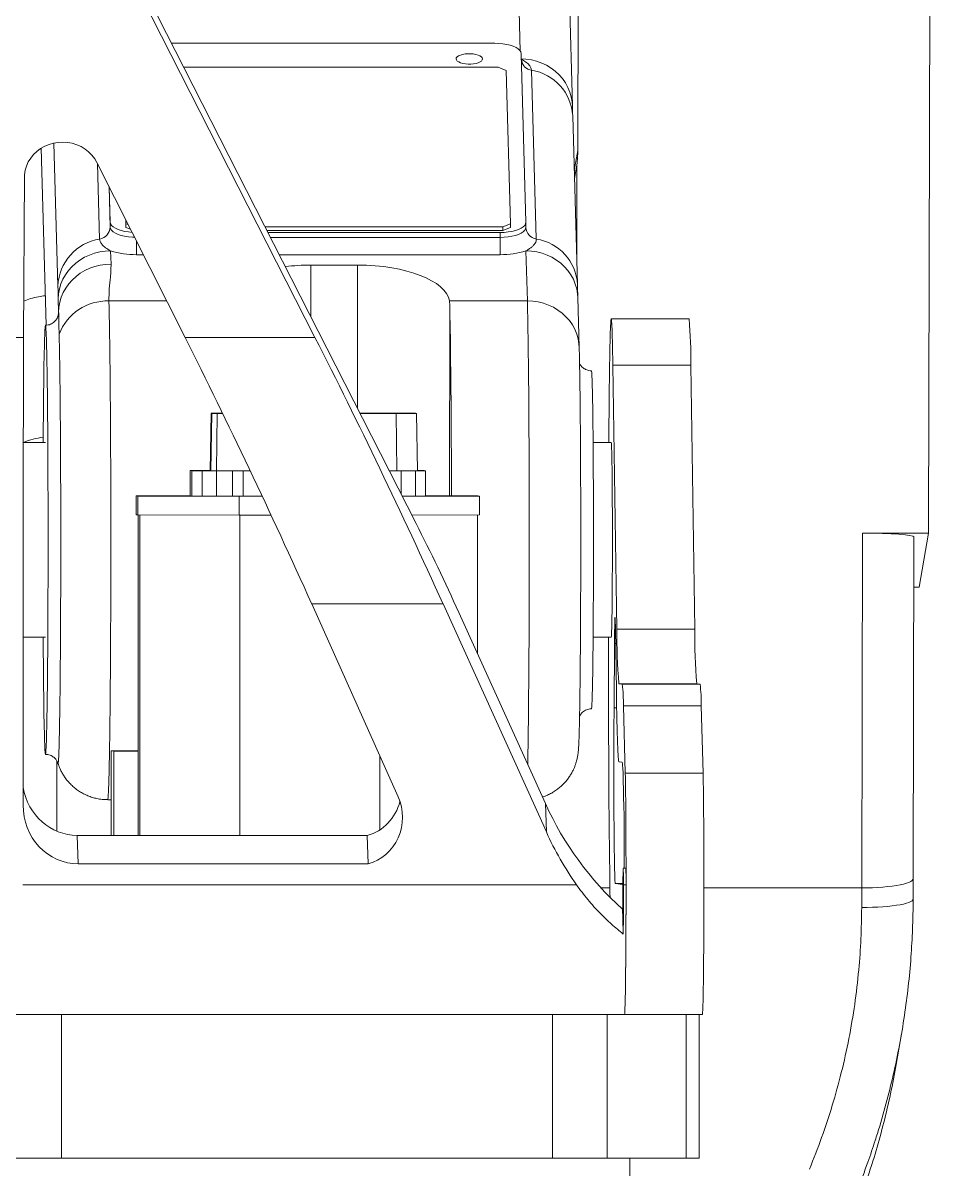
# Model space of a CAD drawing. Header units: millimetres. Extents: x 419 to 13500, y 498 to 10404.
# Drawn here: x 9243.8 to 9593, y 6836.5 to 7277.5 of the extents above; entities that cross this region are included whole.
import ezdxf

# ---------------------------------------------------------------- set-up
doc = ezdxf.new("R2010")
doc.units = ezdxf.units.MM
doc.header["$LTSCALE"] = 50

msp = doc.modelspace()

# ---------------------------------------------------------------- linework, layer by layer
at = {"color": 8, "linetype": 'Continuous', "lineweight": 15}
for p, q in [((9435.27, 7266.71), (9424.91, 7633.21)), ((9250.89, 7229.32), (9252.81, 7161.22)), ((9257.31, 7176.33), (9255.76, 7231.21)), ((9457.37, 7228.4), (9456.04, 7220.74)), ((9272.55, 7223.38), (9273.37, 7194.38)), ((9276.99, 7214.56), (9277.43, 7198.96)), ((9339.09, 7195.02), (9427.53, 7195.02)), ((9290.2, 7188.35), (9287.57, 7188.35)), ((9427.56, 7188.35), (9342.49, 7188.35)), ((9354.69, 7164.39), (9354.7, 7184.35)), ((9372.63, 7129.17), (9372.67, 7184.35)), ((9299.15, 7170.58), (9276.94, 7170.58)), ((9389.39, 7105.18), (9389.39, 7096.27)), ((9471.97, 7038.79), (9471.53, 7038.79)), ((9472.37, 7014.01), (9471.35, 7014.01)), ((9256.93, 6993.51), (9256.87, 6966.54)), ((9474.77, 6946.45), (9471.82, 6946.45)), ((9469.76, 6944.72), (9466.34, 6944.72)), ((9566.67, 6944.72), (9505.94, 6944.72)), ((9447.68, 6840.74), (9447.68, 6895.99)), ((9468.67, 6840.75), (9468.67, 6895.99)), ((9499.15, 6840.75), (9499.15, 6895.99))]:
    msp.add_line(p, q, dxfattribs=at)
at = {"color": 7, "linetype": 'Continuous', "lineweight": 15}
for p, q in [((9455.31, 7245.8), (9444.88, 7615.33)), ((9395.18, 7084.89), (9247.68, 7374.49)), ((9253.49, 7358.27), (9356.24, 7156.53)), ((9457.6, 7335.86), (9457.37, 7228.4)), ((9592.43, 7081.19), (9592.99, 7335.86)), ((9425.48, 7269.68), (9301.06, 7269.68)), ((9437.43, 7200.82), (9435.59, 7265.75)), ((9426.79, 7260.46), (9305.76, 7260.46)), ((9429.82, 7259.28), (9426.79, 7260.46)), ((9431.49, 7200.26), (9429.82, 7259.28)), ((9441.43, 7194.39), (9439.6, 7259.31)), ((9457.28, 7176.9), (9455.44, 7241.82)), ((9250.88, 7229.32), (9252.8, 7161.22)), ((9306.23, 7156.53), (9272.34, 7223.8)), ((9244.39, 7219.13), (9244.11, 7156.53)), ((9457.06, 7222.95), (9456.13, 7217.55)), ((9456.99, 7187.19), (9457.06, 7222.95)), ((9277.06, 7214.43), (9277.44, 7200.82)), ((9283.41, 7201.82), (9283.5, 7198.86)), ((9283.46, 7201.72), (9283.5, 7200.26)), ((9277.44, 7200.82), (9277.43, 7198.96)), ((9283.5, 7200.26), (9284.37, 7199.92)), ((9283.5, 7200.26), (9283.5, 7198.86)), ((9283.5, 7198.86), (9285.25, 7198.18)), ((9337.02, 7199.08), (9428.53, 7199.08)), ((9337.74, 7197.68), (9428.52, 7197.68)), ((9428.53, 7199.08), (9428.52, 7197.68)), ((9428.52, 7197.68), (9431.48, 7198.86)), ((9428.53, 7199.08), (9431.49, 7200.26)), ((9431.49, 7200.26), (9431.48, 7198.86)), ((9437.42, 7198.9), (9437.43, 7200.77)), ((9437.42, 7198.9), (9437.42, 7198.96)), ((9338.14, 7196.89), (9427.54, 7196.89)), ((9427.54, 7196.89), (9427.53, 7195.02)), ((9277.6, 7189.82), (9277.74, 7184.71)), ((9437.98, 7170.58), (9437.44, 7189.82)), ((9372.67, 7184.35), (9354.7, 7184.35)), ((9257.58, 7166.26), (9257.44, 7171.37)), ((9408.11, 7168.76), (9408.05, 7170.58)), ((9437.98, 7170.58), (9408.05, 7170.58)), ((9457.94, 7152.7), (9457.4, 7171.94)), ((9408.07, 7095.6), (9408.11, 7168.76)), ((9500.24, 7163.65), (9470.27, 7163.65)), ((9244.11, 7156.53), (9241.01, 7156.53)), ((9356.24, 7156.53), (9306.23, 7156.53)), ((9470.9, 7145.79), (9472.48, 7044.27)), ((9500.87, 7145.79), (9470.9, 7145.79)), ((9500.87, 7145.79), (9502.45, 7044.27)), ((9316.27, 7127.31), (9315.88, 7105.24)), ((9316.27, 7127.31), (9315.88, 7105.24)), ((9316.57, 7127.27), (9316.19, 7105.21)), ((9316.27, 7127.31), (9316.57, 7127.27)), ((9320.69, 7127.32), (9318.15, 7127.32)), ((9318.57, 7127.26), (9318.3, 7105.2)), ((9318.57, 7127.26), (9320.72, 7127.26)), ((9387.09, 7127.32), (9373.56, 7127.34)), ((9373.61, 7127.24), (9387.54, 7127.26)), ((9394.91, 7127.32), (9387.09, 7127.32)), ((9387.54, 7127.26), (9395.37, 7127.26)), ((9387.54, 7127.26), (9387.71, 7105.19)), ((9395.37, 7127.26), (9394.91, 7127.32)), ((9395.37, 7127.26), (9395.76, 7105.2)), ((9252.52, 7116.13), (9243.97, 7116.13)), ((9470.27, 7116.13), (9463.29, 7116.13)), ((9308.23, 7105.26), (9308.84, 7105.19)), ((9308.23, 7105.26), (9308.23, 7095.58)), ((9308.84, 7105.19), (9308.84, 7095.5)), ((9315.88, 7105.27), (9312.18, 7105.27)), ((9312.89, 7105.18), (9318.39, 7105.18)), ((9312.89, 7105.18), (9312.89, 7095.5)), ((9315.88, 7105.24), (9316.19, 7105.21)), ((9318.3, 7105.2), (9331.34, 7105.18)), ((9318.39, 7105.18), (9318.39, 7095.5)), ((9324.44, 7105.17), (9324.53, 7105.16)), ((9324.44, 7105.17), (9324.44, 7095.49)), ((9324.53, 7105.16), (9324.53, 7095.48)), ((9328.58, 7105.15), (9331.35, 7105.15)), ((9328.58, 7105.15), (9328.58, 7095.47)), ((9384.84, 7105.19), (9387.71, 7105.19)), ((9387.71, 7105.19), (9395.76, 7105.2)), ((9389.39, 7105.18), (9394.89, 7105.18)), ((9394.89, 7105.18), (9394.89, 7095.5)), ((9398.84, 7105.19), (9398.22, 7105.26)), ((9398.84, 7105.19), (9398.84, 7095.5)), ((9308.23, 7095.62), (9287.43, 7095.59)), ((9287.43, 7095.59), (9288.09, 7095.5)), ((9287.43, 7095.59), (9287.43, 7088.28)), ((9308.23, 7095.58), (9308.84, 7095.5)), ((9418.95, 7095.59), (9398.84, 7095.62)), ((9419.61, 7095.5), (9418.95, 7095.59)), ((9288.09, 7095.5), (9327.08, 7095.44)), ((9288.09, 7095.5), (9288.09, 7088.2)), ((9312.89, 7095.5), (9318.39, 7095.5)), ((9324.44, 7095.49), (9324.53, 7095.48)), ((9327.08, 7095.44), (9335.94, 7095.44)), ((9327.08, 7095.44), (9327.08, 7088.14)), ((9328.58, 7095.47), (9335.92, 7095.47)), ((9389.78, 7095.5), (9394.89, 7095.5)), ((9389.8, 7095.45), (9419.61, 7095.5)), ((9419.61, 7095.5), (9419.61, 7088.2)), ((9287.43, 7088.28), (9288.09, 7088.2)), ((9288.09, 7088.2), (9327.08, 7088.14)), ((9288.2, 7088.2), (9288.2, 6964.94)), ((9288.85, 7088.2), (9288.85, 6964.94)), ((9327.08, 7088.14), (9339.35, 7088.14)), ((9327.38, 7088.14), (9327.38, 6964.94)), ((9393.52, 7088.16), (9419.61, 7088.2)), ((9418.84, 7088.2), (9418.84, 7034.75)), ((9566.67, 6944.72), (9566.97, 7081.19)), ((9566.97, 7081.19), (9592.43, 7081.19)), ((9586.5, 6948.25), (9586.79, 7079.77)), ((9592.43, 7081.19), (9588.83, 7060.4)), ((9588.83, 7060.4), (9586.74, 7060.4)), ((9243.89, 7053.95), (9243.84, 7053.95)), ((9243.89, 7053.95), (9243.89, 6976.54)), ((9405.53, 7053.95), (9354.98, 7053.95)), ((9388.24, 6979.8), (9354.98, 7053.95)), ((9405.53, 7053.95), (9445.3, 6966.23)), ((9444.93, 6977.2), (9411.61, 7050.7)), ((9471.88, 7044.57), (9472.26, 7020.57)), ((9502.45, 7044.27), (9472.48, 7044.27)), ((9243.89, 7041.16), (9252.52, 7041.16)), ((9463.29, 7041.16), (9470.27, 7041.16)), ((9469.24, 7024.67), (9469.24, 7041.16)), ((9471.35, 7014.01), (9471.53, 7038.79)), ((9473.22, 7023.27), (9474.49, 7023.1)), ((9503.19, 7023.27), (9473.22, 7023.27)), ((9504.46, 7023.1), (9474.49, 7023.1)), ((9503.19, 7023.27), (9504.46, 7023.1)), ((9474.97, 7014.81), (9475.68, 6988.89)), ((9504.94, 7014.81), (9474.97, 7014.81)), ((9504.94, 7014.81), (9505.65, 6988.89)), ((9277.77, 6997.49), (9277.76, 6964.94)), ((9277.77, 6997.49), (9278.83, 6997.35)), ((9288.2, 6997.49), (9277.77, 6997.49)), ((9278.83, 6997.35), (9278.83, 6964.94)), ((9278.83, 6997.35), (9288.2, 6997.35)), ((9381.23, 6995.44), (9381.23, 6967.07)), ((9473.22, 6993.27), (9474.49, 6993.1)), ((9474.83, 6987.3), (9475.17, 6974.78)), ((9505.65, 6988.89), (9475.68, 6988.89)), ((9276.46, 6978.65), (9277.76, 6978.65)), ((9444.93, 6977.2), (9445.3, 6966.23)), ((9264.73, 6964.94), (9265.1, 6953.97)), ((9376.37, 6964.94), (9264.73, 6964.94)), ((9376.37, 6964.94), (9376.73, 6953.97)), ((9265.1, 6953.97), (9376.73, 6953.97)), ((9475.88, 6952.25), (9474.86, 6952.25)), ((9456.91, 6945.91), (9243.83, 6945.91)), ((9474.77, 6946.07), (9471.82, 6946.45)), ((9475.97, 6945.91), (9474.96, 6945.91)), ((9474.71, 6932.99), (9474.59, 6936.56)), ((9474.71, 6932.99), (9474.91, 6926.96)), ((9475.37, 6895.99), (9192.94, 6895.99)), ((9258.63, 6840.74), (9258.63, 6895.99)), ((9475.37, 6895.99), (9505.34, 6895.99)), ((9504.09, 6840.76), (9504.09, 6895.99)), ((9579.93, 6876.74), (9581.98, 6888.57)), ((9499.15, 6840.75), (9468.67, 6840.75)), ((9477.39, 6782.97), (9477.39, 6840.75))]:
    msp.add_line(p, q, dxfattribs=at)
at = {"color": 7, "linetype": 'Continuous', "lineweight": 15, "flags": 128}
for points in [[(9435.59, 7265.75), (9435.45, 7266.36), (9435.07, 7266.96), (9434.45, 7267.53), (9433.62, 7268.06), (9432.59, 7268.53), (9431.38, 7268.93), (9430.04, 7269.25), (9428.58, 7269.49), (9427.05, 7269.63), (9425.48, 7269.68)], [(9410.56, 7263.68), (9410.68, 7263.27), (9411.02, 7262.87), (9411.56, 7262.5), (9412.28, 7262.19), (9413.15, 7261.94), (9414.13, 7261.77), (9415.18, 7261.69), (9416.24, 7261.69), (9417.28, 7261.77), (9418.25, 7261.94), (9419.11, 7262.19), (9419.81, 7262.5), (9420.34, 7262.87), (9420.65, 7263.27), (9420.75, 7263.68), (9420.63, 7264.1), (9420.29, 7264.5), (9419.75, 7264.86), (9419.02, 7265.17), (9418.16, 7265.42), (9417.18, 7265.59), (9416.13, 7265.68), (9415.07, 7265.68), (9414.02, 7265.59), (9413.06, 7265.42), (9412.2, 7265.17), (9411.5, 7264.86), (9410.97, 7264.5), (9410.65, 7264.1), (9410.56, 7263.68)], [(9272.34, 7223.8), (9271.46, 7225.29), (9270.39, 7226.68), (9269.14, 7227.92), (9267.74, 7229.01), (9266.21, 7229.93), (9264.57, 7230.67), (9262.84, 7231.21), (9261.05, 7231.54), (9259.24, 7231.66), (9257.42, 7231.57), (9255.62, 7231.27), (9253.88, 7230.77), (9252.21, 7230.06), (9250.65, 7229.17), (9249.22, 7228.1), (9247.94, 7226.88), (9246.83, 7225.52), (9245.91, 7224.04), (9245.19, 7222.46), (9244.68, 7220.82), (9244.39, 7219.13)], [(9277.44, 7200.82), (9277.58, 7200.21), (9277.96, 7199.61), (9278.58, 7199.04), (9279.42, 7198.51), (9280.45, 7198.04), (9281.65, 7197.64), (9283, 7197.32), (9284.46, 7197.08), (9285.87, 7196.95)], [(9427.54, 7196.89), (9429.1, 7196.94), (9430.62, 7197.08), (9432.07, 7197.32), (9433.4, 7197.64), (9434.58, 7198.04), (9435.58, 7198.51), (9436.39, 7199.04), (9436.97, 7199.61), (9437.32, 7200.21), (9437.43, 7200.82)], [(9257.44, 7171.37), (9257.56, 7173.3), (9257.9, 7175.21), (9258.45, 7177.08), (9259.21, 7178.88), (9260.17, 7180.6), (9261.33, 7182.22), (9262.66, 7183.72), (9264.15, 7185.08), (9265.79, 7186.3), (9267.55, 7187.35), (9269.43, 7188.23), (9271.39, 7188.92), (9273.42, 7189.42), (9275.5, 7189.72), (9277.6, 7189.82)], [(9257.58, 7166.26), (9257.7, 7168.19), (9258.04, 7170.1), (9258.59, 7171.96), (9259.36, 7173.76), (9260.32, 7175.49), (9261.47, 7177.1), (9262.8, 7178.61), (9264.29, 7179.97), (9265.93, 7181.19), (9267.7, 7182.24), (9269.57, 7183.11), (9271.54, 7183.81), (9273.57, 7184.31), (9275.65, 7184.61), (9277.74, 7184.71)], [(9408.78, 7095.6), (9408.78, 7098.38), (9408.76, 7102.89), (9408.75, 7107.34), (9408.73, 7111.73), (9408.71, 7116.05), (9408.69, 7120.29), (9408.67, 7124.45), (9408.64, 7128.5), (9408.61, 7132.45), (9408.58, 7136.28), (9408.55, 7139.99), (9408.51, 7143.58), (9408.47, 7147.02), (9408.43, 7150.31), (9408.39, 7153.46), (9408.35, 7156.44), (9408.31, 7159.26), (9408.26, 7161.9), (9408.21, 7164.37), (9408.16, 7166.66), (9408.11, 7168.76)], [(9469.35, 7116.13), (9469.35, 7116.19), (9469.37, 7120.01), (9469.4, 7123.72), (9469.43, 7127.31), (9469.46, 7130.77), (9469.49, 7134.11), (9469.53, 7137.3), (9469.56, 7140.34), (9469.6, 7143.22), (9469.64, 7145.94), (9469.68, 7148.48), (9469.73, 7150.85), (9469.77, 7153.02), (9469.82, 7155.01), (9469.87, 7156.8), (9469.91, 7158.4), (9469.96, 7159.78), (9470.01, 7160.96), (9470.06, 7161.93), (9470.12, 7162.68), (9470.17, 7163.22), (9470.22, 7163.54), (9470.27, 7163.65), (9470.32, 7163.53), (9470.37, 7163.2), (9470.43, 7162.65), (9470.48, 7161.88), (9470.53, 7160.9), (9470.58, 7159.71), (9470.63, 7158.31), (9470.68, 7156.71), (9470.72, 7154.91), (9470.77, 7152.91), (9470.81, 7150.72), (9470.86, 7148.35), (9470.9, 7145.79)], [(9253.44, 7046.16), (9253.46, 7050.05), (9253.47, 7054.01), (9253.49, 7058.03), (9253.5, 7062.11), (9253.51, 7066.22), (9253.51, 7070.37), (9253.52, 7074.54), (9253.52, 7078.72), (9253.52, 7082.91), (9253.51, 7087.08), (9253.51, 7091.22), (9253.5, 7095.34), (9253.49, 7099.41), (9253.47, 7103.43), (9253.46, 7107.39), (9253.44, 7111.27), (9253.42, 7115.07), (9253.39, 7118.78), (9253.37, 7122.38), (9253.34, 7125.87), (9253.31, 7129.24), (9253.28, 7132.48), (9253.24, 7135.58), (9253.21, 7138.53), (9253.17, 7141.33), (9253.13, 7143.97), (9253.09, 7146.44), (9253.05, 7148.74), (9253.01, 7150.86), (9252.96, 7152.79), (9252.91, 7154.54), (9252.87, 7156.08), (9252.82, 7157.43), (9252.77, 7158.58), (9252.72, 7159.52), (9252.67, 7160.26), (9252.62, 7160.78), (9252.57, 7161.09), (9252.52, 7161.2), (9252.47, 7161.09), (9252.42, 7160.76), (9252.37, 7160.23), (9252.32, 7159.49), (9252.27, 7158.54), (9252.22, 7157.39), (9252.17, 7156.03), (9252.13, 7154.47), (9252.08, 7152.72), (9252.04, 7150.78), (9251.99, 7148.66), (9251.95, 7146.35), (9251.91, 7143.88), (9251.87, 7141.23), (9251.83, 7138.42), (9251.8, 7135.46), (9251.76, 7132.36), (9251.73, 7129.11), (9251.7, 7125.74), (9251.67, 7122.24), (9251.65, 7118.64), (9251.63, 7116.13)], [(9244.11, 7156.53), (9244.08, 7148.93), (9244.05, 7141.26), (9244.03, 7133.52), (9244, 7125.73), (9243.98, 7117.89), (9243.96, 7110), (9243.94, 7102.07), (9243.93, 7094.1), (9243.92, 7086.11), (9243.91, 7078.09), (9243.9, 7070.05), (9243.9, 7062.01), (9243.89, 7053.95)], [(9462.65, 7143.67), (9462.68, 7143.63), (9462.72, 7143.4), (9462.77, 7142.96), (9462.81, 7142.31), (9462.85, 7141.46), (9462.9, 7140.39), (9462.94, 7139.13), (9462.98, 7137.67), (9463.02, 7136.02), (9463.06, 7134.17), (9463.1, 7132.15), (9463.13, 7129.96), (9463.17, 7127.59), (9463.2, 7125.07), (9463.23, 7122.39), (9463.26, 7119.58), (9463.29, 7116.62), (9463.31, 7113.55), (9463.34, 7110.36), (9463.36, 7107.07), (9463.38, 7103.68), (9463.39, 7100.22), (9463.4, 7096.68), (9463.42, 7093.08), (9463.42, 7089.44), (9463.43, 7085.76), (9463.43, 7082.06), (9463.44, 7078.35), (9463.43, 7074.64), (9463.43, 7070.94), (9463.42, 7067.26), (9463.41, 7063.63), (9463.4, 7060.04), (9463.39, 7056.51), (9463.37, 7053.06), (9463.35, 7049.69), (9463.33, 7046.41), (9463.31, 7043.24), (9463.28, 7040.19), (9463.26, 7037.25), (9463.23, 7034.46), (9463.2, 7031.81), (9463.16, 7029.31), (9463.13, 7026.97), (9463.09, 7024.8), (9463.05, 7022.81), (9463.01, 7021), (9462.97, 7019.37), (9462.93, 7017.94), (9462.89, 7016.71), (9462.85, 7015.68), (9462.8, 7014.86), (9462.76, 7014.24), (9462.71, 7013.84), (9462.67, 7013.64), (9462.65, 7013.62)], [(9470.72, 7078.59), (9470.72, 7081.42), (9470.72, 7084.24), (9470.71, 7087.03), (9470.7, 7089.77), (9470.69, 7092.44), (9470.68, 7095.04), (9470.66, 7097.54), (9470.64, 7099.94), (9470.62, 7102.21), (9470.6, 7104.34), (9470.57, 7106.33), (9470.55, 7108.17), (9470.52, 7109.83), (9470.49, 7111.31), (9470.46, 7112.61), (9470.43, 7113.71), (9470.4, 7114.61), (9470.36, 7115.31), (9470.33, 7115.79), (9470.3, 7116.07), (9470.27, 7116.13)], [(9312.18, 7105.27), (9311.4, 7105.27), (9310.65, 7105.27), (9309.96, 7105.27), (9309.36, 7105.27), (9308.87, 7105.27), (9308.51, 7105.27), (9308.29, 7105.27), (9308.23, 7105.26)], [(9308.84, 7105.19), (9308.93, 7105.18), (9309.17, 7105.18), (9309.54, 7105.18), (9310.05, 7105.18), (9310.66, 7105.18), (9311.36, 7105.18), (9312.11, 7105.18), (9312.89, 7105.18)], [(9318.39, 7105.18), (9319.54, 7105.18), (9320.65, 7105.18), (9321.69, 7105.18), (9322.61, 7105.18), (9323.37, 7105.18), (9323.95, 7105.17), (9324.31, 7105.17), (9324.44, 7105.17)], [(9324.53, 7105.16), (9324.62, 7105.16), (9324.86, 7105.16), (9325.23, 7105.16), (9325.74, 7105.16), (9326.35, 7105.16), (9327.05, 7105.16), (9327.8, 7105.15), (9328.58, 7105.15)], [(9384.85, 7105.18), (9385.17, 7105.18), (9386.07, 7105.18), (9387.1, 7105.18), (9388.22, 7105.18), (9389.39, 7105.18)], [(9394.89, 7105.18), (9395.67, 7105.18), (9396.41, 7105.18), (9397.1, 7105.18), (9397.7, 7105.18), (9398.19, 7105.18), (9398.55, 7105.18), (9398.77, 7105.18), (9398.84, 7105.19)], [(9308.84, 7095.5), (9308.93, 7095.5), (9309.17, 7095.5), (9309.54, 7095.5), (9310.05, 7095.5), (9310.66, 7095.5), (9311.36, 7095.5), (9312.11, 7095.5), (9312.89, 7095.5)], [(9318.39, 7095.5), (9319.54, 7095.5), (9320.65, 7095.5), (9321.69, 7095.5), (9322.61, 7095.49), (9323.37, 7095.49), (9323.95, 7095.49), (9324.31, 7095.49), (9324.44, 7095.49)], [(9324.53, 7095.48), (9324.62, 7095.48), (9324.86, 7095.48), (9325.23, 7095.48), (9325.74, 7095.47), (9326.35, 7095.47), (9327.05, 7095.47), (9327.8, 7095.47), (9328.58, 7095.47)], [(9394.89, 7095.5), (9395.67, 7095.5), (9396.41, 7095.5), (9397.1, 7095.5), (9397.7, 7095.5), (9398.19, 7095.5), (9398.55, 7095.5), (9398.77, 7095.5), (9398.84, 7095.5)], [(9470.27, 7041.16), (9470.29, 7041.22), (9470.33, 7041.48), (9470.36, 7041.96), (9470.4, 7042.65), (9470.43, 7043.54), (9470.46, 7044.63), (9470.49, 7045.92), (9470.52, 7047.4), (9470.55, 7049.05), (9470.57, 7050.88), (9470.6, 7052.86), (9470.62, 7054.99), (9470.64, 7057.26), (9470.66, 7059.65), (9470.68, 7062.15), (9470.69, 7064.74), (9470.7, 7067.41), (9470.71, 7070.15), (9470.72, 7072.93), (9470.72, 7075.75), (9470.72, 7078.59)], [(9471.53, 7038.79), (9471.54, 7040.58), (9471.56, 7042.23), (9471.58, 7043.73), (9471.6, 7045.05), (9471.62, 7046.2), (9471.64, 7047.14), (9471.66, 7047.88), (9471.69, 7048.4), (9471.72, 7048.69), (9471.74, 7048.76), (9471.77, 7048.61), (9471.79, 7048.22), (9471.82, 7047.62), (9471.84, 7046.8), (9471.86, 7045.78), (9471.88, 7044.57)], [(9251.63, 7041.16), (9251.65, 7038.52), (9251.68, 7034.91), (9251.7, 7031.42), (9251.73, 7028.05), (9251.77, 7024.82), (9251.8, 7021.71), (9251.84, 7018.76), (9251.87, 7015.96), (9251.91, 7013.32), (9251.95, 7010.85), (9252, 7008.55), (9252.04, 7006.43), (9252.08, 7004.5), (9252.13, 7002.75), (9252.18, 7001.21), (9252.22, 6999.86), (9252.27, 6998.71), (9252.32, 6997.77), (9252.37, 6997.04), (9252.42, 6996.51), (9252.47, 6996.2), (9252.52, 6996.1), (9252.57, 6996.21), (9252.62, 6996.53), (9252.67, 6997.06), (9252.72, 6997.8), (9252.77, 6998.75), (9252.82, 6999.91), (9252.87, 7001.26), (9252.92, 7002.82), (9252.96, 7004.57), (9253.01, 7006.51), (9253.05, 7008.63), (9253.09, 7010.94), (9253.13, 7013.42), (9253.17, 7016.06), (9253.21, 7018.87), (9253.25, 7021.83), (9253.28, 7024.93), (9253.31, 7028.18), (9253.34, 7031.55), (9253.37, 7035.05), (9253.4, 7038.65), (9253.42, 7042.36), (9253.44, 7046.16)], [(9469.51, 6965.63), (9469.47, 6969.18), (9469.44, 6972.88), (9469.41, 6976.71), (9469.38, 6980.66), (9469.35, 6984.73), (9469.33, 6988.9), (9469.31, 6993.17), (9469.29, 6997.51), (9469.28, 7001.93), (9469.26, 7006.41), (9469.25, 7010.93), (9469.25, 7015.49), (9469.24, 7020.07), (9469.24, 7024.67)], [(9472.26, 7020.57), (9472.31, 7017.38), (9472.36, 7014.36), (9472.42, 7011.53), (9472.47, 7008.89), (9472.53, 7006.45), (9472.59, 7004.2), (9472.65, 7002.15), (9472.71, 7000.31), (9472.77, 6998.68), (9472.84, 6997.26), (9472.9, 6996.05), (9472.96, 6995.06), (9473.03, 6994.28), (9473.09, 6993.72), (9473.15, 6993.38), (9473.22, 6993.27)], [(9471.82, 6946.45), (9471.79, 6946.56), (9471.75, 6946.89), (9471.71, 6947.44), (9471.67, 6948.21), (9471.64, 6949.18), (9471.6, 6950.36), (9471.57, 6951.75), (9471.53, 6953.32), (9471.5, 6955.08), (9471.47, 6957.02), (9471.45, 6959.12), (9471.42, 6961.39), (9471.39, 6963.8), (9471.37, 6966.34), (9471.35, 6969.01), (9471.33, 6971.78), (9471.32, 6974.65), (9471.31, 6977.61), (9471.3, 6980.63), (9471.29, 6983.7), (9471.28, 6986.81), (9471.28, 6989.94), (9471.28, 6993.09), (9471.28, 6996.22), (9471.29, 6999.33), (9471.3, 7002.4), (9471.31, 7005.42), (9471.32, 7008.37), (9471.34, 7011.23), (9471.35, 7014.01)], [(9475.68, 6988.89), (9475.71, 6987.13), (9475.74, 6985.19), (9475.77, 6983.09), (9475.8, 6980.83), (9475.83, 6978.43), (9475.85, 6975.88), (9475.88, 6973.21), (9475.9, 6970.43), (9475.91, 6967.54), (9475.93, 6964.56), (9475.94, 6961.5), (9475.95, 6958.37), (9475.96, 6955.2), (9475.97, 6951.98), (9475.97, 6948.74), (9475.97, 6945.49), (9475.97, 6942.23), (9475.97, 6939), (9475.96, 6935.79), (9475.95, 6932.63), (9475.94, 6929.52), (9475.92, 6926.49), (9475.91, 6923.53), (9475.89, 6920.68), (9475.87, 6917.92), (9475.85, 6915.29), (9475.82, 6912.79), (9475.79, 6910.43), (9475.76, 6908.22), (9475.73, 6906.17), (9475.7, 6904.28), (9475.67, 6902.58), (9475.63, 6901.06), (9475.6, 6899.72), (9475.56, 6898.59), (9475.52, 6897.65), (9475.48, 6896.92), (9475.45, 6896.4), (9475.41, 6896.09), (9475.37, 6895.99)], [(9505.65, 6988.89), (9505.68, 6987.13), (9505.71, 6985.19), (9505.74, 6983.09), (9505.77, 6980.83), (9505.8, 6978.43), (9505.82, 6975.88), (9505.84, 6973.21), (9505.87, 6970.43), (9505.88, 6967.54), (9505.9, 6964.56), (9505.91, 6961.5), (9505.92, 6958.37), (9505.93, 6955.2), (9505.94, 6951.98), (9505.94, 6948.74), (9505.94, 6945.49), (9505.94, 6942.23), (9505.94, 6939), (9505.93, 6935.79), (9505.92, 6932.63), (9505.91, 6929.52), (9505.89, 6926.49), (9505.88, 6923.53), (9505.86, 6920.68), (9505.84, 6917.92), (9505.81, 6915.29), (9505.79, 6912.79), (9505.76, 6910.43), (9505.73, 6908.22), (9505.7, 6906.17), (9505.67, 6904.28), (9505.64, 6902.58), (9505.6, 6901.06), (9505.57, 6899.72), (9505.53, 6898.59), (9505.49, 6897.65), (9505.45, 6896.92), (9505.42, 6896.4), (9505.38, 6896.09), (9505.34, 6895.99)], [(9475.17, 6974.78), (9475.19, 6973.97), (9475.21, 6972.98), (9475.23, 6971.83), (9475.24, 6970.52), (9475.25, 6969.07), (9475.27, 6967.52), (9475.27, 6965.87), (9475.28, 6964.15), (9475.28, 6962.39), (9475.28, 6960.61), (9475.28, 6958.83), (9475.28, 6957.09), (9475.27, 6955.4), (9475.26, 6953.79), (9475.25, 6952.29), (9475.25, 6952.25)], [(9469.81, 6941.09), (9469.79, 6942.62), (9469.73, 6946.91), (9469.67, 6951.36), (9469.61, 6955.97), (9469.56, 6960.73), (9469.51, 6965.63)], [(9474.96, 6945.91), (9474.95, 6947.18), (9474.95, 6948.37), (9474.94, 6949.45), (9474.93, 6950.39), (9474.91, 6951.16), (9474.9, 6951.73), (9474.88, 6952.1), (9474.87, 6952.24), (9474.85, 6952.17), (9474.84, 6951.87), (9474.82, 6951.35), (9474.81, 6950.64), (9474.8, 6949.75), (9474.79, 6948.71), (9474.78, 6947.55), (9474.77, 6946.3), (9474.77, 6945), (9474.77, 6943.68)], [(9474.91, 6926.96), (9474.92, 6929.23), (9474.93, 6931.54), (9474.94, 6933.88), (9474.94, 6936.25), (9474.95, 6938.65), (9474.95, 6941.06), (9474.96, 6943.48), (9474.96, 6945.91)], [(9475.37, 6895.99), (9475.41, 6896.09), (9475.45, 6896.41), (9475.49, 6896.93), (9475.52, 6897.67), (9475.56, 6898.62), (9475.6, 6899.76), (9475.63, 6901.11), (9475.67, 6902.65), (9475.7, 6904.37), (9475.74, 6906.27), (9475.77, 6908.35), (9475.79, 6910.58), (9475.82, 6912.96), (9475.85, 6915.49), (9475.87, 6918.15), (9475.89, 6920.92), (9475.91, 6923.8), (9475.93, 6926.78), (9475.94, 6929.84), (9475.95, 6932.97), (9475.96, 6936.16), (9475.97, 6939.38), (9475.97, 6942.64), (9475.97, 6945.91)], [(9474.77, 6943.68), (9474.77, 6942.14), (9474.77, 6940.6), (9474.77, 6939.1), (9474.76, 6937.66), (9474.75, 6936.3), (9474.74, 6935.06), (9474.73, 6933.95), (9474.71, 6932.99)], [(9566.66, 6937.17), (9566.66, 6938.11), (9566.66, 6939.06), (9566.66, 6940), (9566.66, 6940.95), (9566.67, 6941.89), (9566.67, 6942.83), (9566.67, 6943.78), (9566.67, 6944.72)], [(9258.63, 6840.74), (9256.69, 6840.74), (9254.62, 6840.74), (9252.42, 6840.75), (9250.12, 6840.75), (9247.74, 6840.75), (9245.28, 6840.75), (9242.77, 6840.75), (9240.22, 6840.75), (9237.66, 6840.75)], [(9447.68, 6840.74), (9443.85, 6840.73), (9439.87, 6840.73), (9435.75, 6840.72), (9431.49, 6840.72), (9427.09, 6840.71), (9422.58, 6840.71), (9417.95, 6840.7), (9413.21, 6840.7), (9408.37, 6840.7), (9403.44, 6840.69), (9398.43, 6840.69), (9393.33, 6840.69), (9388.17, 6840.68), (9382.96, 6840.68), (9377.69, 6840.68), (9372.37, 6840.68), (9367.03, 6840.68), (9361.66, 6840.68), (9356.28, 6840.68), (9350.89, 6840.68), (9345.5, 6840.68), (9340.12, 6840.68), (9334.76, 6840.68), (9329.43, 6840.68), (9324.14, 6840.68), (9318.89, 6840.68), (9313.7, 6840.69), (9308.57, 6840.69), (9303.51, 6840.69), (9298.53, 6840.7), (9293.64, 6840.7), (9288.85, 6840.7), (9284.16, 6840.71), (9279.58, 6840.71), (9275.12, 6840.72), (9270.79, 6840.72), (9266.59, 6840.73), (9262.54, 6840.73), (9258.63, 6840.74)], [(9468.67, 6840.75), (9466.08, 6840.75), (9463.5, 6840.75), (9460.97, 6840.75), (9458.5, 6840.75), (9456.11, 6840.75), (9453.81, 6840.75), (9451.63, 6840.74), (9449.58, 6840.74), (9447.68, 6840.74)], [(9504.09, 6840.76), (9504.01, 6840.76), (9503.73, 6840.76), (9503.28, 6840.76), (9502.67, 6840.75), (9501.92, 6840.75), (9501.06, 6840.75), (9500.13, 6840.75), (9499.15, 6840.75)]]:
    msp.add_lwpolyline(points, dxfattribs=at)
at = {"color": 8, "linetype": 'Continuous', "lineweight": 15, "flags": 128}
for points in [[(9435.6, 7263.68), (9437.45, 7263.58), (9439.52, 7263.28), (9441.55, 7262.78), (9443.5, 7262.09), (9445.37, 7261.21), (9447.13, 7260.16), (9448.75, 7258.94), (9450.23, 7257.58), (9451.54, 7256.08), (9452.68, 7254.46), (9453.62, 7252.74), (9454.37, 7250.93), (9454.9, 7249.07), (9455.22, 7247.16), (9455.31, 7245.81)], [(9277.43, 7198.96), (9277.57, 7198.34), (9277.95, 7197.74), (9278.57, 7197.17), (9279.41, 7196.64), (9280.44, 7196.17), (9281.64, 7195.77), (9282.99, 7195.45), (9284.45, 7195.21), (9285.98, 7195.07), (9286.83, 7195.03)], [(9427.53, 7195.02), (9429.09, 7195.07), (9430.62, 7195.21), (9432.06, 7195.45), (9433.39, 7195.77), (9434.57, 7196.17), (9435.57, 7196.64), (9436.38, 7197.17), (9436.96, 7197.74), (9437.31, 7198.34), (9437.42, 7198.9)], [(9457.4, 7171.94), (9457.31, 7173.3), (9456.99, 7175.2), (9456.45, 7177.07), (9455.71, 7178.87), (9454.77, 7180.59), (9453.63, 7182.21), (9452.32, 7183.71), (9450.84, 7185.08), (9449.21, 7186.29), (9447.46, 7187.34), (9445.59, 7188.22), (9443.63, 7188.91), (9441.61, 7189.41), (9439.53, 7189.71), (9437.44, 7189.82)], [(9438.11, 6992.24), (9438.15, 6994.23), (9438.2, 6996.79), (9438.25, 6999.54), (9438.29, 7002.44), (9438.33, 7005.52), (9438.37, 7008.74), (9438.41, 7012.12), (9438.44, 7015.64), (9438.48, 7019.29), (9438.51, 7023.07), (9438.54, 7026.97), (9438.57, 7030.98), (9438.59, 7035.09), (9438.62, 7039.3), (9438.64, 7043.59), (9438.66, 7047.95), (9438.67, 7052.38), (9438.69, 7056.86), (9438.7, 7061.39), (9438.7, 7065.96), (9438.71, 7070.55), (9438.71, 7075.16), (9438.71, 7079.78), (9438.71, 7084.4), (9438.71, 7089.01), (9438.7, 7093.59), (9438.69, 7098.14), (9438.68, 7102.65), (9438.66, 7107.11), (9438.65, 7111.5), (9438.63, 7115.83), (9438.61, 7120.08), (9438.58, 7124.24), (9438.55, 7128.3), (9438.53, 7132.25), (9438.5, 7136.09), (9438.46, 7139.81), (9438.43, 7143.4), (9438.39, 7146.85), (9438.35, 7150.16), (9438.31, 7153.31), (9438.27, 7156.3), (9438.22, 7159.13), (9438.18, 7161.78), (9438.13, 7164.26), (9438.08, 7166.56), (9438.03, 7168.66), (9437.98, 7170.58)], [(9457.94, 7152.7), (9457.85, 7154.06), (9457.53, 7155.97), (9457, 7157.83), (9456.25, 7159.63), (9455.31, 7161.36), (9454.17, 7162.97), (9452.86, 7164.48), (9451.38, 7165.84), (9449.76, 7167.06), (9448, 7168.11), (9446.13, 7168.98), (9444.18, 7169.68), (9442.15, 7170.18), (9440.08, 7170.48), (9437.98, 7170.58)], [(9586.5, 6948.25), (9586.41, 6947.92), (9586.11, 6947.55), (9585.59, 6947.19), (9584.86, 6946.84), (9583.93, 6946.51), (9582.81, 6946.19), (9581.5, 6945.9), (9580.04, 6945.64), (9578.42, 6945.4), (9576.67, 6945.2), (9574.81, 6945.03), (9572.86, 6944.9), (9570.84, 6944.8), (9568.77, 6944.74), (9566.67, 6944.72)], [(9586.48, 6940.4), (9586.4, 6940.1), (9586.09, 6939.76), (9585.57, 6939.43), (9584.84, 6939.11), (9583.91, 6938.8), (9582.79, 6938.52), (9581.49, 6938.25), (9580.02, 6938.01), (9578.4, 6937.79), (9576.66, 6937.61), (9574.8, 6937.45), (9572.84, 6937.33), (9570.82, 6937.24), (9568.75, 6937.19), (9566.66, 6937.17)]]:
    msp.add_lwpolyline(points, dxfattribs=at)
at = {"color": 8, "linetype": 'Continuous', "lineweight": 15}
for centre, radius, start, end in [((9440.37, 7264.07), 4.82, 192.8364, 260.7709), ((9436.63, 7240.7), 18.84, 3.4072, 80.9457), ((9442.18, 7199.09), 4.76, 183.3541, 261.0025), ((9511.47, 7192.55), 223.93, 179.7246, 181.0747), ((9438.47, 7175.78), 18.84, 3.2846, 80.9485), ((9261.81, 7165.15), 4.37, 165.3352, 178.4355), ((9255.64, 7087.76), 30.64, 97.4916, 112.2075)]:
    msp.add_arc(centre, radius, start, end, dxfattribs=at)
at = {"color": 7, "linetype": 'Continuous', "lineweight": 15}
for centre, radius, start, end in [((9272.62, 7199.14), 4.82, 278.9436, 357.7849), ((9276.35, 7175.57), 19.05, 98.9998, 177.7286), ((9699.43, 7193), 271.91, 179.5748, 180.9801), ((9287.16, 7220.14), 31.79, 252.4967, 270.7429), ((9428.01, 7219.4), 31.05, 269.1787, 287.6822), ((9276.49, 7150.5), 20.08, 88.7177, 158.7569), ((9326.89, 7148.59), 174, 359.0789, 4.9634), ((9317.85, 6962.35), 164.97, 89.8954, 90.5486), ((9318.31, 7330.37), 203.11, 269.5094, 270.0718), ((9318.03, 7320.13), 214.93, 269.5094, 270.0718), ((9396.18, 6754.95), 350.32, 89.6654, 90.0683), ((9696.94, 7041.65), 224.47, 179.333, 184.6991), ((9726.91, 7041.65), 224.47, 179.333, 184.6991), ((9418.73, 7015.71), 56.24, 359.0775, 7.5488), ((9448.7, 7015.71), 56.24, 359.0775, 7.5488), ((9435.46, 6987.93), 39.37, 359.0775, 7.5488), ((9372.6, 6947.58), 103.38, 359.0763, 2.5894)]:
    msp.add_arc(centre, radius, start, end, dxfattribs=at)
for centre, major_axis, ratio, start_param, end_param in [((9407.43, 7228.4), (3.68, 50.58), 0.984756, 4.676046, 4.783862), ((9355.12, 7169.66), (35.08, -0.21), 0.418692, 1.585137, 1.871067), ((9373.08, 7169.67), (35.07, -0.21), 0.418692, 0.076553, 1.585137), ((9309.63, 7053.48), (-136.88, 299.5), 0.126042, 4.656405, 5.005471), ((9359.65, 7053.48), (-138.41, 299.48), 0.127035, 4.655305, 5.004371), ((9396.32, 7050.54), (-46.14, 99.83), 0.127035, 4.655305, 5.004371), ((9566.72, 7079.75), (20.07, 0.02), 0.071762, 6.282964, 7.841475), ((9264.73, 6987.5), (0, 22.57), 0.939625, 1.756158, 3.141744), ((9265.1, 6976.54), (0, 22.57), 0.939625, 1.570947, 3.141744), ((9372.26, 6982.83), (0, 18.42), 0.939625, 3.381237, 4.445254), ((9372.63, 6971.86), (0, 18.42), 0.939625, 3.381237, 5.157913), ((9548.96, 7030.62), (0.02, 122.92), 0.939625, 2.020515, 2.442241), ((9549.32, 7019.65), (0.02, 122.92), 0.939625, 2.020515, 2.214319)]:
    msp.add_ellipse(centre, major_axis=major_axis, ratio=ratio, start_param=start_param, end_param=end_param, dxfattribs=at)
for points, knots in [([(9436.02, 7262.41), (9436.02, 7262.41), (9436.04, 7262.39), (9435.95, 7262.48), (9435.81, 7262.74), (9435.64, 7263.15), (9435.62, 7263.48), (9435.61, 7263.62)], [0, 0, 0, 0, 0.015995, 0.267712, 0.525843, 0.80038, 1, 1, 1, 1]), ([(9455.44, 7241.78), (9455.44, 7241.83), (9455.43, 7242.3), (9455.4, 7243.1), (9455.36, 7244.27), (9455.33, 7245.13), (9455.32, 7245.71), (9455.31, 7245.81)], [0, 0, 0, 0, 0.031793, 0.291557, 0.595, 0.92906, 1, 1, 1, 1]), ([(9273.37, 7194.38), (9273.41, 7194.05), (9273.51, 7193.37), (9274.24, 7192.24), (9275.55, 7191.01), (9276.91, 7190.22), (9277.6, 7189.82)], [0, 0, 0, 0, 0.207687, 0.420467, 0.706029, 1, 1, 1, 1]), ([(9437.44, 7189.82), (9437.82, 7190.04), (9438.6, 7190.49), (9439.6, 7191.23), (9440.44, 7192.01), (9441.03, 7192.81), (9441.38, 7193.6), (9441.42, 7194.12), (9441.43, 7194.39)], [0, 0, 0, 0, 0.166356, 0.33363, 0.505238, 0.679119, 0.838424, 1, 1, 1, 1]), ([(9277.74, 7184.71), (9277.74, 7183.88), (9277.74, 7182.23), (9277.45, 7179.06), (9276.98, 7175.17), (9276.95, 7172.11), (9276.94, 7170.58)], [0, 0, 0, 0, 0.174974, 0.350078, 0.674978, 1, 1, 1, 1]), ([(9257.44, 7171.37), (9257.42, 7172.2), (9257.38, 7173.85), (9257.34, 7175.5), (9257.31, 7176.33)], [0, 0, 0, 0, 0.499995, 1, 1, 1, 1]), ([(9457.4, 7172.02), (9457.4, 7172.15), (9457.38, 7172.59), (9457.36, 7173.56), (9457.33, 7175), (9457.3, 7176.18), (9457.28, 7176.77), (9457.28, 7176.86)], [0, 0, 0, 0, 0.096993, 0.331259, 0.610145, 0.941098, 1, 1, 1, 1]), ([(9244.18, 7170.53), (9245.01, 7170.84), (9246.77, 7171.52), (9249.6, 7172.2), (9251.6, 7172.44), (9252.48, 7172.55)], [0, 0, 0, 0, 0.331257, 0.704893, 1, 1, 1, 1]), ([(9257.77, 7157.78), (9257.75, 7158.42), (9257.72, 7159.71), (9257.68, 7161.52), (9257.66, 7163.19), (9257.65, 7164.61), (9257.64, 7165.67), (9257.6, 7166.07), (9257.58, 7166.26)], [0, 0, 0, 0, 0.138848, 0.278017, 0.456898, 0.636438, 0.817911, 1, 1, 1, 1]), ([(9257.46, 7165.23), (9257.46, 7165.24), (9257.46, 7165.25), (9257.45, 7165.18), (9257.42, 7165.02), (9257.36, 7164.78), (9257.26, 7164.46), (9257.09, 7164.06), (9256.83, 7163.57), (9256.44, 7163.03), (9255.91, 7162.47), (9255.24, 7161.96), (9254.45, 7161.54), (9253.57, 7161.29), (9252.91, 7161.17), (9252.57, 7161.2), (9252.53, 7161.21)], [0, 0, 0, 0, 0.049338, 0.178139, 0.276526, 0.355157, 0.421917, 0.483486, 0.544518, 0.609158, 0.679707, 0.754557, 0.831908, 0.910683, 0.990157, 1, 1, 1, 1]), ([(9443.81, 6979.67), (9443.89, 6979.69), (9444.55, 6979.88), (9445.74, 6980.39), (9447.35, 6981.19), (9448.85, 6982.13), (9450.23, 6983.16), (9451.5, 6984.29), (9452.63, 6985.49), (9453.64, 6986.74), (9454.51, 6988.01), (9455.25, 6989.28), (9455.84, 6990.5), (9456.31, 6991.64), (9456.66, 6992.66), (9456.93, 6993.56), (9457.12, 6994.34), (9457.26, 6995.02), (9457.37, 6995.64), (9457.46, 6996.2), (9457.53, 6996.75), (9457.59, 6997.32), (9457.65, 6997.96), (9457.72, 6998.88), (9457.78, 7000), (9457.84, 7001.38), (9457.89, 7002.82), (9457.94, 7004.42), (9457.99, 7006.19), (9458.03, 7008.11), (9458.07, 7010.17), (9458.12, 7012.37), (9458.15, 7014.72), (9458.19, 7017.21), (9458.23, 7019.83), (9458.26, 7022.59), (9458.29, 7025.48), (9458.33, 7028.5), (9458.35, 7031.62), (9458.38, 7034.86), (9458.41, 7038.19), (9458.43, 7041.62), (9458.45, 7045.14), (9458.47, 7048.73), (9458.48, 7052.4), (9458.5, 7056.12), (9458.51, 7059.9), (9458.52, 7063.72), (9458.53, 7067.58), (9458.53, 7071.46), (9458.54, 7075.36), (9458.54, 7079.26), (9458.54, 7083.17), (9458.53, 7087.06), (9458.53, 7090.93), (9458.52, 7094.78), (9458.51, 7098.59), (9458.49, 7102.35), (9458.48, 7106.05), (9458.46, 7109.69), (9458.44, 7113.26), (9458.42, 7116.75), (9458.4, 7120.15), (9458.37, 7123.46), (9458.35, 7126.65), (9458.32, 7129.74), (9458.29, 7132.71), (9458.25, 7135.56), (9458.22, 7138.27), (9458.18, 7140.85), (9458.14, 7143.29), (9458.1, 7145.58), (9458.06, 7147.72), (9458.02, 7149.71), (9457.98, 7151.36), (9457.95, 7152.31), (9457.94, 7152.7)], [0, 0, 0, 0, 0.0009877, 0.0086968, 0.0162688, 0.0237021, 0.0309922, 0.038131, 0.0451055, 0.0518948, 0.0584644, 0.0647557, 0.0706774, 0.0761219, 0.0810386, 0.085506, 0.0897104, 0.093889, 0.0982551, 0.103054, 0.1086264, 0.1154371, 0.1242505, 0.1366908, 0.1587555, 0.1766809, 0.1936779, 0.2116579, 0.2290326, 0.2460825, 0.2629428, 0.2796825, 0.2963408, 0.3129418, 0.3295011, 0.3460294, 0.3625339, 0.3790199, 0.3954915, 0.4119514, 0.428402, 0.444845, 0.4612818, 0.4777135, 0.494141, 0.5105652, 0.5269867, 0.5434059, 0.5598235, 0.5762398, 0.5926553, 0.6090702, 0.6254851, 0.6419001, 0.6583156, 0.6747319, 0.6911495, 0.7075687, 0.72399, 0.740414, 0.7568412, 0.7732724, 0.7897084, 0.8061502, 0.8225991, 0.8390567, 0.8555248, 0.8720062, 0.888504, 0.9050228, 0.9215686, 0.9381498, 0.9547785, 0.9714728, 0.9882605, 1, 1, 1, 1]), ([(9462.65, 7143.7), (9462.49, 7143.69), (9462.02, 7143.67), (9461.26, 7143.84), (9460.43, 7144.15), (9459.72, 7144.58), (9459.12, 7145.07), (9458.66, 7145.6), (9458.31, 7146.1), (9458.16, 7146.4), (9458.08, 7146.55)], [0, 0, 0, 0, 0.078393, 0.237828, 0.386957, 0.527415, 0.659772, 0.7837, 0.898184, 1, 1, 1, 1]), ([(9458.08, 7010.73), (9458.12, 7010.81), (9458.22, 7011.03), (9458.51, 7011.5), (9458.97, 7012.07), (9459.59, 7012.63), (9460.34, 7013.09), (9461.18, 7013.43), (9461.97, 7013.61), (9462.46, 7013.6), (9462.65, 7013.6)], [0, 0, 0, 0, 0.055596, 0.17466, 0.307306, 0.450169, 0.599081, 0.751696, 0.906304, 1, 1, 1, 1]), ([(9252.51, 6996.09), (9252.81, 6996.08), (9253.41, 6996.05), (9254.28, 6995.81), (9255.06, 6995.44), (9255.72, 6994.98), (9256.25, 6994.48), (9256.66, 6993.97), (9256.96, 6993.49), (9257.16, 6993.08), (9257.27, 6992.79), (9257.3, 6992.68), (9257.31, 6992.64)], [0, 0, 0, 0, 0.121351, 0.247469, 0.36603, 0.477983, 0.583493, 0.682151, 0.77421, 0.86309, 0.955458, 1, 1, 1, 1]), ([(9257.32, 6992.64), (9257.42, 6992.33), (9257.66, 6991.62), (9258.15, 6990.44), (9258.81, 6989.1), (9259.65, 6987.71), (9260.64, 6986.33), (9261.78, 6985), (9263.05, 6983.75), (9264.45, 6982.6), (9265.96, 6981.58), (9267.57, 6980.7), (9269.25, 6979.96), (9271, 6979.38), (9272.85, 6978.95), (9274.68, 6978.69), (9275.91, 6978.67), (9276.46, 6978.67)], [0, 0, 0, 0, 0.0421711, 0.0963581, 0.156711, 0.2214035, 0.2886941, 0.357606, 0.4275745, 0.4982444, 0.5693903, 0.6408671, 0.7125794, 0.7844614, 0.8564661, 0.9353634, 1, 1, 1, 1]), ([(9456.91, 6945.91), (9457.61, 6944.94), (9459.01, 6943), (9462.01, 6939.24), (9465.76, 6935.09), (9470.34, 6930.68), (9473.38, 6928.2), (9474.91, 6926.96)], [0, 0, 0, 0, 0.135024, 0.270055, 0.543619, 0.771085, 1, 1, 1, 1]), ([(9586.48, 6940.4), (9586.49, 6942.12), (9586.49, 6944.74), (9586.5, 6947.35), (9586.5, 6948.25)], [0, 0, 0, 0, 0.655535, 1, 1, 1, 1]), ([(9546.56, 6836.53), (9548.17, 6840.57), (9551.39, 6848.64), (9555.44, 6861.04), (9558.96, 6873.73), (9561.84, 6886.7), (9564.08, 6899.9), (9565.58, 6912.74), (9566.48, 6925.18), (9566.6, 6933.17), (9566.66, 6937.17)], [0, 0, 0, 0, 0.125767, 0.251628, 0.37739, 0.506826, 0.63637, 0.765806, 0.882749, 1, 1, 1, 1]), ([(9586.21, 6928.85), (9586.22, 6929.06), (9586.35, 6931.66), (9586.44, 6935.51), (9586.44, 6939.15), (9586.44, 6940.4)], [0, 0, 0, 0, 0.052367, 0.677008, 1, 1, 1, 1]), ([(9586.24, 6928.88), (9586.06, 6925.28), (9585.7, 6917.93), (9584.65, 6906.82), (9583.18, 6895.51), (9581.26, 6884.16), (9578.89, 6872.77), (9576.05, 6861.46), (9573.68, 6853.03), (9572.14, 6848.45), (9571.84, 6847.55)], [0, 0, 0, 0, 0.131121, 0.267915, 0.404708, 0.544478, 0.684249, 0.825062, 0.965875, 1, 1, 1, 1]), ([(9568.64, 6832.56), (9569.29, 6834.46), (9571.16, 6839.92), (9573.81, 6849.05), (9576.59, 6860), (9578.62, 6869.24), (9579.56, 6874.86), (9579.88, 6876.75)], [0, 0, 0, 0, 0.131321, 0.376895, 0.622468, 0.873425, 1, 1, 1, 1])]:
    msp.add_open_spline(points, degree=3, knots=knots, dxfattribs=at)
at = {"color": 8, "linetype": 'Continuous', "lineweight": 15}
for points, knots in [([(9439.6, 7259.31), (9439.55, 7259.64), (9439.45, 7260.32), (9438.72, 7261.41), (9437.48, 7262.49), (9436.22, 7263.19), (9435.62, 7263.52)], [0, 0, 0, 0, 0.215917, 0.437134, 0.734803, 1, 1, 1, 1]), ([(9276.94, 7170.58), (9276.97, 7169.43), (9277.03, 7167.12), (9277.11, 7162.85), (9277.2, 7157.97), (9277.28, 7152.51), (9277.35, 7146.59), (9277.41, 7140.18), (9277.47, 7133.28), (9277.53, 7125.98), (9277.57, 7118.42), (9277.61, 7110.57), (9277.64, 7102.43), (9277.66, 7094.11), (9277.67, 7085.76), (9277.67, 7077.36), (9277.66, 7068.9), (9277.65, 7060.5), (9277.63, 7052.31), (9277.6, 7044.3), (9277.56, 7036.46), (9277.51, 7028.93), (9277.46, 7021.82), (9277.4, 7015.11), (9277.33, 7008.78), (9277.25, 7002.97), (9277.17, 6997.74), (9277.09, 6993.08), (9277, 6988.98), (9276.9, 6985.53), (9276.81, 6982.78), (9276.71, 6980.69), (9276.61, 6979.32), (9276.53, 6978.65), (9276.48, 6978.71), (9276.46, 6978.73)], [0, 0, 0, 0, 0.030379, 0.060758, 0.09202, 0.123282, 0.153661, 0.18404, 0.215301, 0.246563, 0.276942, 0.307321, 0.338583, 0.369845, 0.400224, 0.430603, 0.461864, 0.493126, 0.523505, 0.553884, 0.585146, 0.616408, 0.646787, 0.677166, 0.708427, 0.739689, 0.770068, 0.800447, 0.831709, 0.862971, 0.89335, 0.923729, 0.95499, 0.986252, 1, 1, 1, 1]), ([(9257.32, 6992.64), (9257.32, 6992.63), (9257.35, 6992.44), (9257.41, 6992.62), (9257.5, 6993.24), (9257.58, 6994.52), (9257.67, 6996.4), (9257.75, 6998.87), (9257.83, 7001.89), (9257.91, 7005.44), (9257.98, 7009.55), (9258.05, 7014.15), (9258.11, 7019.19), (9258.17, 7024.62), (9258.22, 7030.49), (9258.27, 7036.7), (9258.31, 7043.19), (9258.34, 7049.89), (9258.37, 7056.87), (9258.38, 7063.98), (9258.4, 7071.18), (9258.4, 7078.4), (9258.4, 7085.69), (9258.39, 7092.92), (9258.37, 7100.02), (9258.34, 7106.94), (9258.31, 7113.73), (9258.27, 7120.25), (9258.22, 7126.45), (9258.17, 7132.29), (9258.12, 7137.8), (9258.05, 7142.83), (9257.99, 7147.33), (9257.92, 7151.3), (9257.84, 7154.86), (9257.79, 7156.8), (9257.77, 7157.78)], [0, 0, 0, 0, 0.000938, 0.031887, 0.061856, 0.092036, 0.12254, 0.153488, 0.183458, 0.213637, 0.244141, 0.27509, 0.305059, 0.335238, 0.365742, 0.396691, 0.426661, 0.45684, 0.487344, 0.518292, 0.548262, 0.578441, 0.608945, 0.639894, 0.669863, 0.700043, 0.730546, 0.761495, 0.791465, 0.821644, 0.852148, 0.883096, 0.91203, 0.941157, 0.970478, 1, 1, 1, 1]), ([(9571.84, 6847.55), (9570.93, 6844.76), (9568.83, 6838.29), (9566.36, 6831.94), (9564.95, 6828.33)], [0, 0, 0, 0, 0.430109, 1, 1, 1, 1])]:
    msp.add_open_spline(points, degree=3, knots=knots, dxfattribs=at)

doc.saveas('drawing.dxf')
